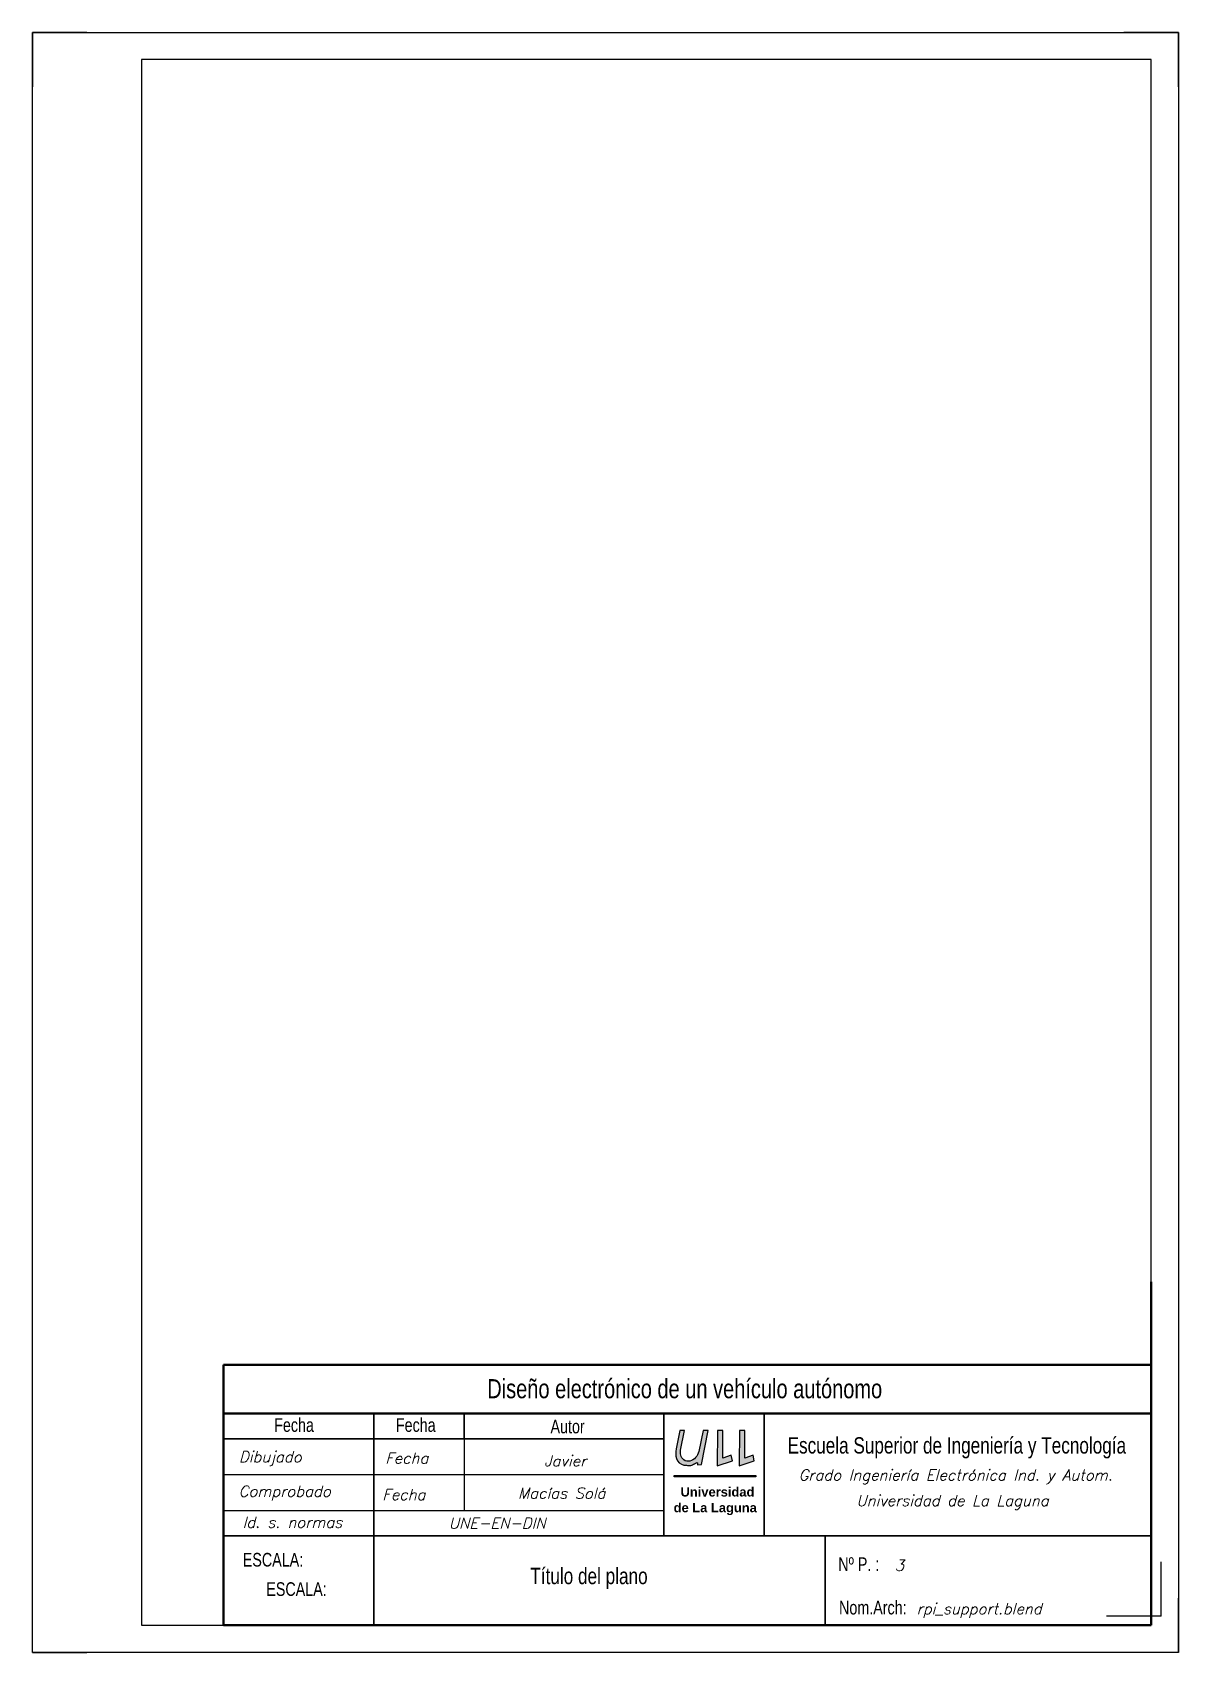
# Paper-space layout 'Layout1' of a CAD drawing. Header units: millimetres. Extents: x -3 to 207, y -3 to 294.
import ezdxf
from ezdxf.enums import TextEntityAlignment as Align

# ---------------------------------------------------------------- set-up
doc = ezdxf.new("R2010")
doc.units = ezdxf.units.MM
doc.linetypes.add('Continuo', pattern=[0])
doc.layers.get('0').update_dxf_attribs({"linetype": 'Continuo'})
for name, color, linetype, lineweight in [('caj 25', 4, 'Continuo', 25), ('caj 35', 3, 'Continuo', 35), ('caj 50', 7, 'Continuo', 50), ('txt25', 6, 'Continuo', 25), ('txt35', 3, 'Continuo', 35), ('txt50', 7, 'Continuo', 50)]:
    doc.layers.add(name, color=color, linetype=linetype, lineweight=lineweight)
doc.layers.add('FRAME 070', color=5, linetype='Continuo')
doc.layers.add('FRAME 200', color=8, linetype='Continuo')
doc.styles.add('Estilo1', font='')
doc.styles.add('RomanS', font='romans.shx')
doc.styles.add('STYLE1', font='arial.ttf', dxfattribs={"width": 0.75})
doc.styles.get('Estilo1').set_extended_font_data('Antique Olive Compact', bold=True)

psp = doc.layouts.get("Layout1")

# ---------------------------------------------------------------- hatches: boundary and pattern name
h = psp.add_hatch(color=256)
h.paths.add_polyline_path([(120.62, 37.54), (119.71, 37.54), (118.91, 33.68, -0.281386), (117.27, 31.94, -0.236995), (116.19, 32.15, -0.16489), (115.61, 33.03, -0.099919), (115.56, 33.94), (116.3, 37.55), (115.43, 37.55), (114.76, 34.15, 0.114271), (114.81, 32.41, 0.306507), (116.2, 31.21, 0.008306), (117.08, 31.12, 0.143834), (117.79, 31.26, 0.006924), (118.5, 31.64, -0.612645), (118.7, 31.51), (118.67, 31.26), (119.41, 31.28)])
h.paths.add_polyline_path([(122.31, 31.08), (125.07, 31.98), (124.86, 33.01), (123.33, 32.47), (123.33, 37.54), (122.32, 37.51)])
h.paths.add_polyline_path([(126.33, 31.09), (129.09, 31.99), (128.89, 33.02), (127.36, 32.47), (127.36, 37.55), (126.35, 37.51)])

# ---------------------------------------------------------------- linework, layer by layer
for p, q in [((75.93, 35.99), (75.93, 29.39)), ((75.93, 29.39), (75.93, 22.8))]:
    psp.add_line(p, q)
for points in [[(-3.18, 293.83), (206.82, 293.83), (206.82, -3.18), (-3.18, -3.18)], [(122.32, 37.51), (122.31, 31.08), (125.07, 31.98), (124.86, 33.01), (123.33, 32.47), (123.33, 37.54)], [(126.35, 37.51), (126.33, 31.09), (129.09, 31.99), (128.89, 33.02), (127.36, 32.47), (127.36, 37.55)], [(114.39, 29.31), (129.38, 29.31), (129.38, 29.04), (114.39, 29.04)]]:
    psp.add_lwpolyline(points, close=True)
psp.add_lwpolyline([(115.43, 37.55), (114.76, 34.15, 0.114271), (114.81, 32.41, 0.306507), (116.2, 31.21, 0.008306), (117.08, 31.12, 0.143834), (117.79, 31.26, 0.006924), (118.5, 31.64, -0.612645), (118.7, 31.51), (118.67, 31.26), (119.41, 31.28), (120.62, 37.54), (119.71, 37.54), (118.91, 33.68, -0.281386), (117.27, 31.94, -0.236995), (116.19, 32.15, -0.16489), (115.61, 33.03, -0.099919), (115.56, 33.94), (116.3, 37.55)], format="xyb", close=True)
at = {"layer": 'caj 25', "color": 0}
for p, q in [((112.5, 29.39), (31.82, 29.39)), ((112.5, 22.8), (31.82, 22.8))]:
    psp.add_line(p, q, dxfattribs=at)
at = {"layer": 'caj 35', "color": 0}
for p, q in [((59.39, 1.83), (59.39, 40.64)), ((75.93, 35.99), (75.93, 40.64)), ((112.5, 18.2), (112.5, 40.64)), ((130.88, 18.2), (130.88, 40.64)), ((112.5, 35.99), (31.82, 35.99)), ((31.82, 18.2), (201.82, 18.2)), ((142.1, 1.83), (142.1, 18.2))]:
    psp.add_line(p, q, dxfattribs=at)
at = {"layer": 'caj 50', "color": 0}
for p, q in [((201.82, 64.77), (201.82, 1.83)), ((31.82, 49.56), (201.82, 49.56)), ((31.82, 1.83), (31.82, 49.56)), ((31.82, 40.64), (201.82, 40.64)), ((31.82, 1.83), (201.82, 1.83))]:
    psp.add_line(p, q, dxfattribs=at)
at = {"layer": 'FRAME 070'}
for p, q in [((16.82, 288.83), (16.82, 1.83)), ((201.82, 288.83), (16.82, 288.83)), ((201.82, 1.83), (201.82, 288.83)), ((16.82, 1.83), (201.82, 1.83))]:
    psp.add_line(p, q, dxfattribs=at)
at = {"layer": 'FRAME 200'}
for p, q in [((-3.18, 293.83), (-3.18, 283.83)), ((6.82, 293.83), (-3.18, 293.83)), ((206.82, 293.83), (196.82, 293.83)), ((206.82, 283.83), (206.82, 293.83)), ((203.64, 3.49), (203.64, 13.49)), ((-3.18, -3.18), (-3.18, 6.82)), ((206.82, -3.18), (206.82, 6.82)), ((203.64, 3.49), (193.64, 3.49)), ((-3.18, -3.18), (6.82, -3.18)), ((206.82, -3.18), (196.82, -3.18))]:
    psp.add_line(p, q, dxfattribs=at)

# ---------------------------------------------------------------- texts
at = {"char_height": 1.6934, "width": 15.0486, "attachment_point": 1, "style": 'Estilo1'}
for s, insert in [('{\\fArial|b1|i0|c0|p34;Universidad}', (115.57, 27.13)), ('{\\fArial|b1|i0|c0|p34;de La Laguna}', (114.31, 24.24))]:
    psp.add_mtext(s, dxfattribs=dict(at, insert=insert))
at = {"layer": 'txt25', "color": 0, "style": 'STYLE1', "width": 0.75}
for s, p in [('Fecha', (41.12, 37.29)), ('Fecha', (63.42, 37.29)), ('Autor', (91.75, 37.02))]:
    psp.add_text(s, height=2.5, dxfattribs=at).set_placement(p)
psp.add_text('Escuela Superior de Ingeniería y Tecnología', height=3, dxfattribs=at).set_placement((166.2, 33.31), align=Align.CENTER)
at = {"layer": 'txt25', "color": 0, "style": 'RomanS', "oblique": 15}
for s, p in [('Dibujado', (34.67, 31.72)), ('Fecha', (61.48, 31.47)), ('Javier', (90.58, 30.97)), ('Comprobado', (34.61, 25.4)), ('Fecha', (60.95, 24.79)), ('Macías Solá', (85.79, 25.05)), ('Id. s. normas', (35.33, 19.72)), ('3', (154.81, 11.8)), ('rpi_support.blend', (158.86, 3.86))]:
    psp.add_text(s, height=2, dxfattribs=at).set_placement(p)
for s, p in [('Grado Ingeniería Electrónica Ind. y Autom.', (165.96, 28.37)), ('Universidad de La Laguna', (165.4, 23.69)), ('UNE-EN-DIN', (81.98, 19.55))]:
    psp.add_text(s, height=2, dxfattribs=at).set_placement(p, align=Align.CENTER)
at = {"layer": 'txt35', "color": 0, "style": 'STYLE1', "width": 0.75}
psp.add_text('Diseño electrónico de un vehículo autónomo', height=3.5, dxfattribs=at).set_placement((116.34, 43.45), align=Align.CENTER)
for s, p in [('ESCALA:', (35.37, 12.6)), ('Nº P. :', (144.48, 11.79)), ('ESCALA:', (39.68, 7.22)), ('Nom.Arch:', (144.62, 3.82))]:
    psp.add_text(s, height=2.5, dxfattribs=at).set_placement(p)
at = {"layer": 'txt50', "color": 0, "style": 'STYLE1', "width": 0.75}
psp.add_text('Título del plano', height=3, dxfattribs=at).set_placement((98.8, 9.37), align=Align.CENTER)

doc.saveas('drawing.dxf')
